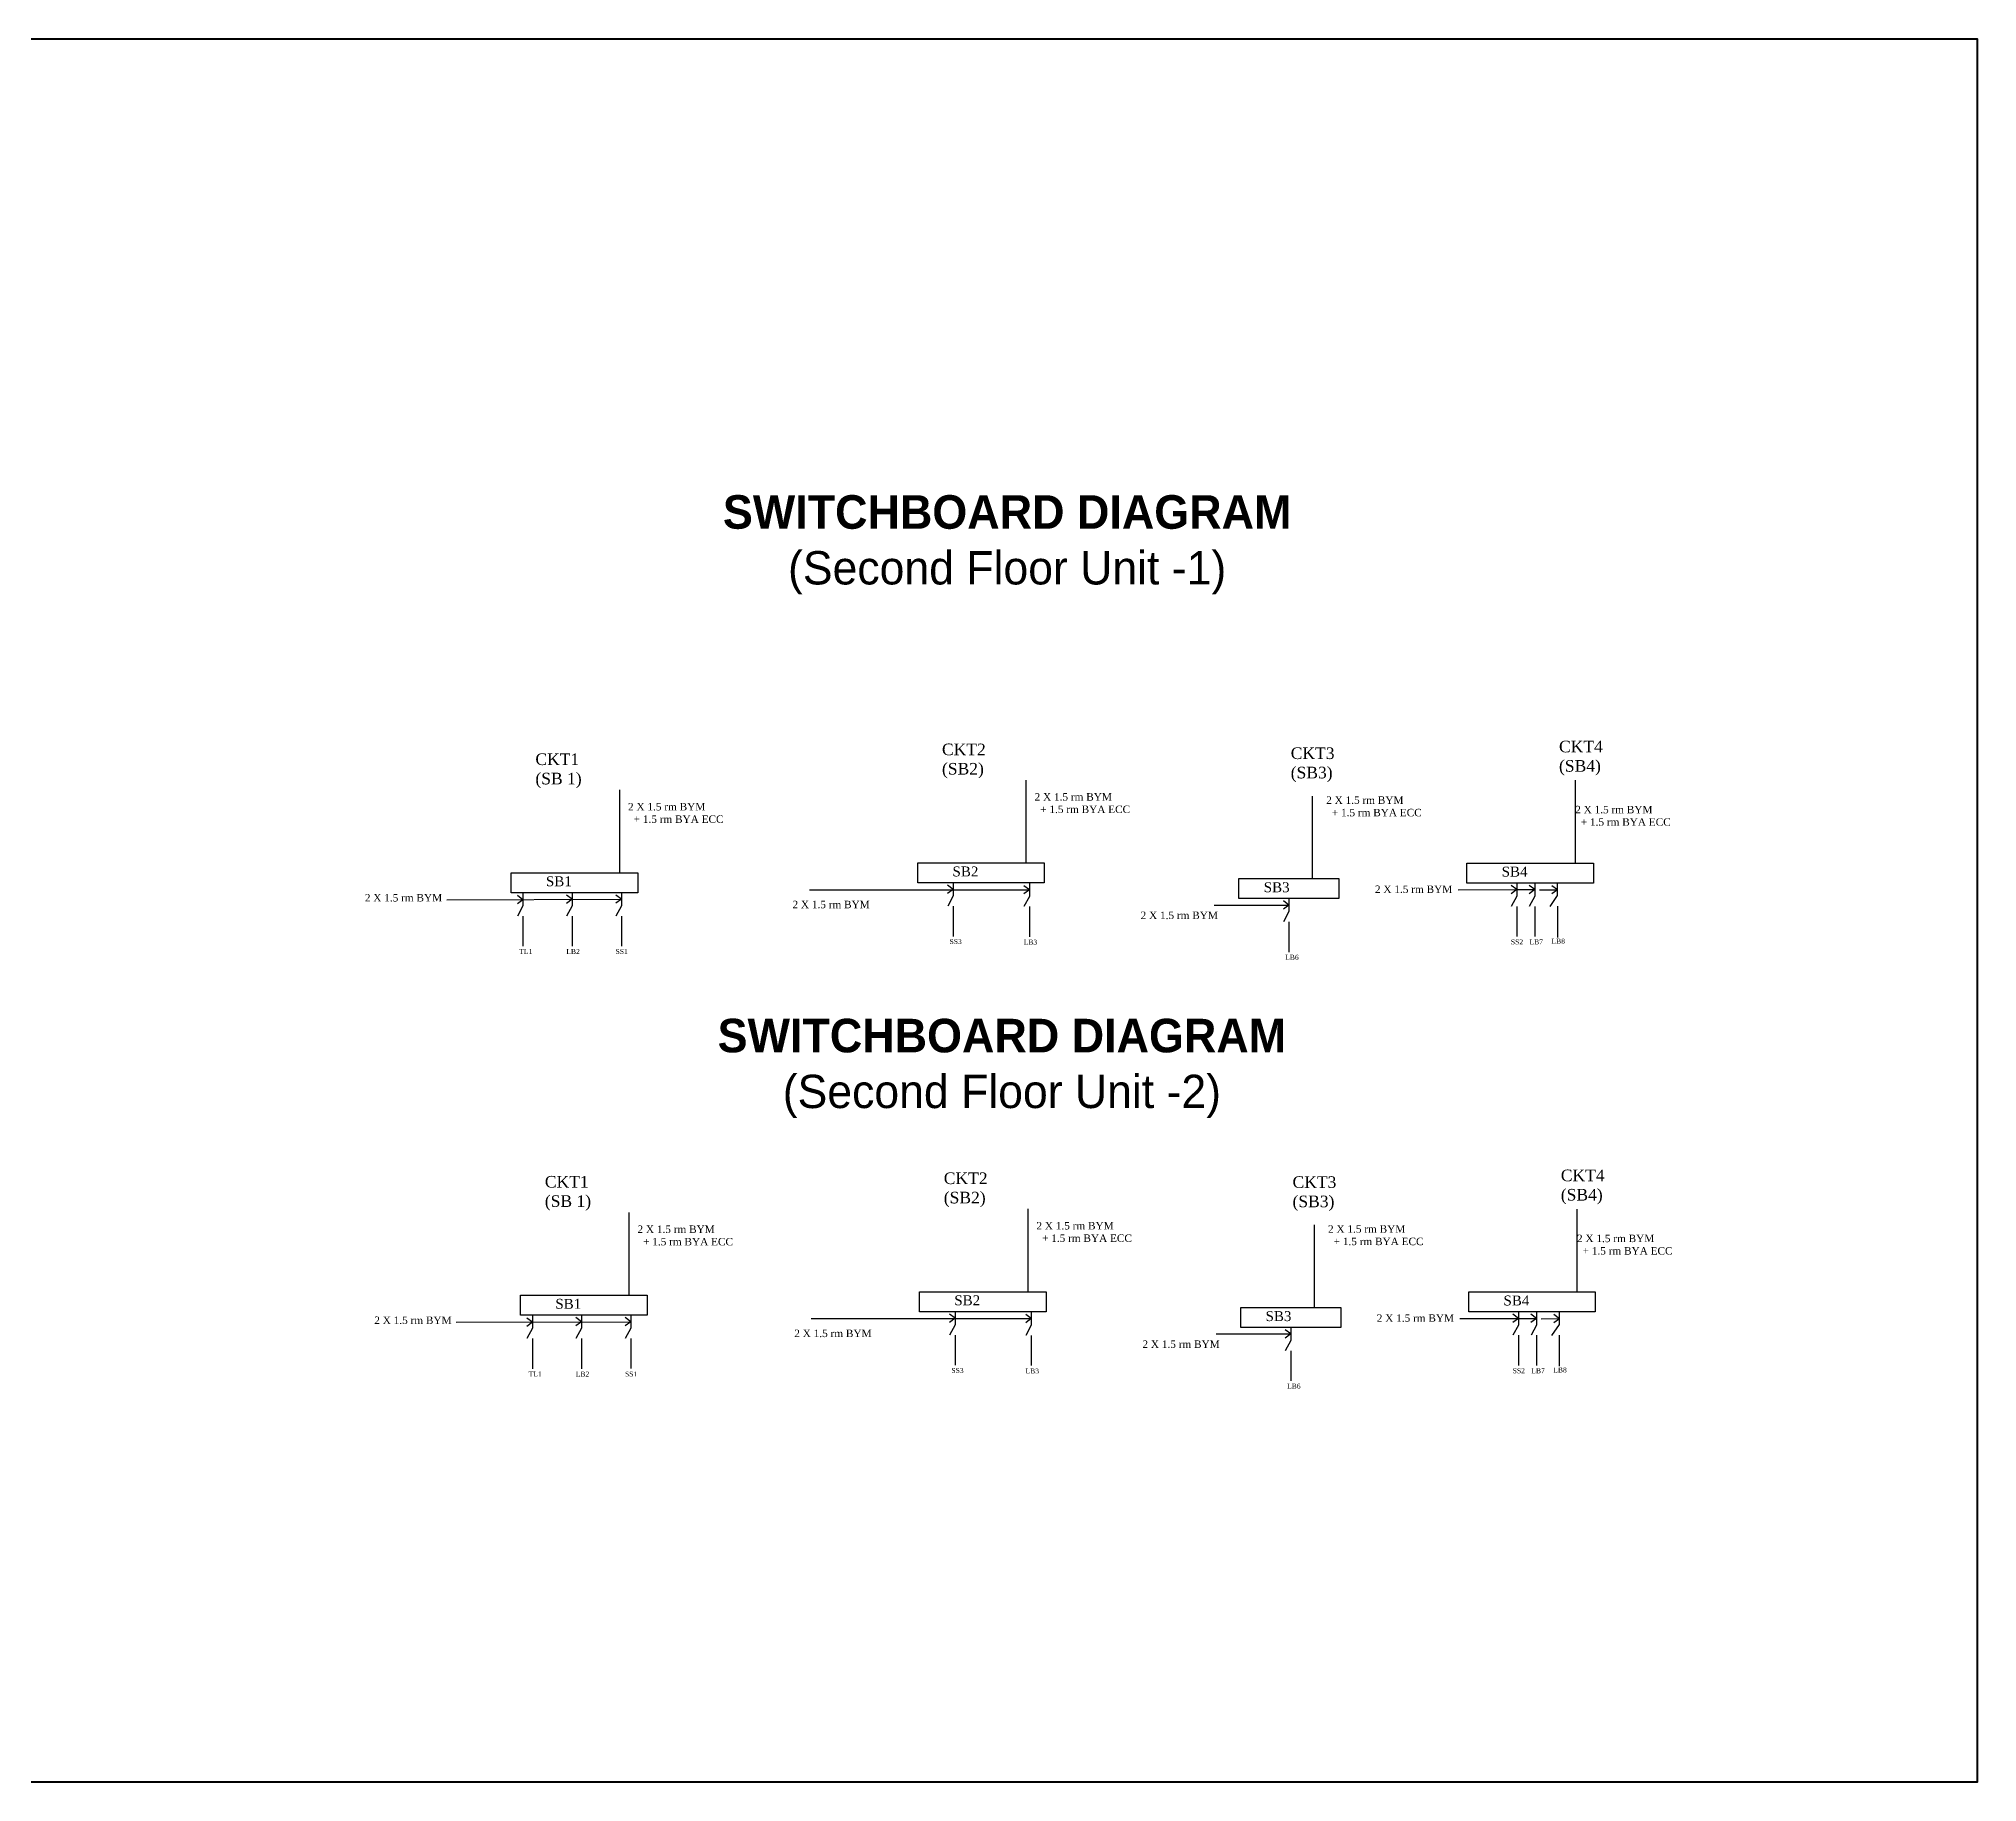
# Model space of a CAD drawing. Header units: inches. Extents: x -19236 to 2549, y 984 to 4513.
# Drawn here: x -16171 to -15001, y 3203 to 4255 of the extents above; entities that cross this region are included whole.
import ezdxf

# ---------------------------------------------------------------- set-up
doc = ezdxf.new("R2010")
doc.units = ezdxf.units.IN
doc.header["$LTSCALE"] = 20
doc.header["$MEASUREMENT"] = 0
doc.styles.get("Standard").update_dxf_attribs({"font": 'arial.ttf'})

msp = doc.modelspace()

# ---------------------------------------------------------------- linework, layer by layer
for p, q in [((-15820.17604, 3751.79927), (-15820.17604, 3801.79927)), ((-15574.84738, 3757.7323), (-15574.84738, 3807.7323)), ((-15243.46876, 3757.62303), (-15243.46876, 3807.62303)), ((-15402.25474, 3798.03935), (-15402.25474, 3748.07586)), ((-15640.32504, 3757.7323), (-15563.93444, 3757.7323)), ((-15640.32504, 3745.65616), (-15640.32504, 3757.7323)), ((-15563.93444, 3757.7323), (-15563.93444, 3745.65616)), ((-15308.94642, 3757.62303), (-15232.55582, 3757.62303)), ((-15308.94642, 3745.54688), (-15308.94642, 3757.62303)), ((-15232.55582, 3757.62303), (-15232.55582, 3745.54688)), ((-15885.65369, 3751.79927), (-15809.2631, 3751.79927)), ((-15885.65369, 3739.72312), (-15885.65369, 3751.79927)), ((-15809.2631, 3751.79927), (-15809.2631, 3739.72312)), ((-15629.41209, 3745.65616), (-15640.32504, 3745.65616)), ((-15618.49915, 3745.65616), (-15629.41209, 3745.65616)), ((-15618.87494, 3741.71089), (-15622.25814, 3744.21078)), ((-15618.87494, 3745.65616), (-15618.87494, 3737.76562)), ((-15607.58621, 3745.65616), (-15618.49915, 3745.65616)), ((-15596.67327, 3745.65616), (-15607.58621, 3745.65616)), ((-15585.76033, 3745.65616), (-15596.67327, 3745.65616)), ((-15574.84738, 3745.65616), (-15585.76033, 3745.65616)), ((-15572.87712, 3741.48216), (-15576.26032, 3743.98205)), ((-15563.93444, 3745.65616), (-15574.84738, 3745.65616)), ((-15572.87712, 3745.42743), (-15572.87712, 3737.53689)), ((-15446.46632, 3748.27463), (-15386.16168, 3748.27463)), ((-15446.46632, 3736.19849), (-15446.46632, 3748.27463)), ((-15402.25474, 3748.07586), (-15402.25474, 3748.07586)), ((-15386.16168, 3748.27463), (-15386.16168, 3736.19849)), ((-15298.03347, 3745.54688), (-15308.94642, 3745.54688)), ((-15287.12053, 3745.54688), (-15298.03347, 3745.54688)), ((-15276.20759, 3745.54688), (-15287.12053, 3745.54688)), ((-15278.90807, 3741.60161), (-15282.29127, 3744.1015)), ((-15278.90807, 3745.54688), (-15278.90807, 3737.65634)), ((-15265.29465, 3745.54688), (-15276.20759, 3745.54688)), ((-15267.99513, 3741.60161), (-15271.37833, 3744.1015)), ((-15267.99513, 3745.54688), (-15267.99513, 3737.65634)), ((-15254.38171, 3745.54688), (-15265.29465, 3745.54688)), ((-15254.2167, 3741.47274), (-15257.5999, 3743.97262)), ((-15243.46876, 3745.54688), (-15254.38171, 3745.54688)), ((-15254.38171, 3745.54688), (-15254.38171, 3742.03248)), ((-15232.55582, 3745.54688), (-15243.46876, 3745.54688)), ((-15924.51037, 3735.51236), (-15819.17313, 3735.80525)), ((-15874.74075, 3739.72312), (-15885.65369, 3739.72312)), ((-15878.52159, 3735.49254), (-15881.90479, 3737.99243)), ((-15878.52159, 3735.49254), (-15881.90479, 3732.99265)), ((-15878.52527, 3731.83259), (-15881.88389, 3725.61956)), ((-15878.52527, 3739.72312), (-15878.52527, 3731.83259)), ((-15863.82781, 3739.72312), (-15874.74075, 3739.72312)), ((-15852.91487, 3739.72312), (-15863.82781, 3739.72312)), ((-15842.00193, 3739.72312), (-15852.91487, 3739.72312)), ((-15848.88272, 3735.77785), (-15852.26592, 3738.27774)), ((-15848.88272, 3735.77785), (-15852.26592, 3733.27797)), ((-15848.88272, 3731.83259), (-15852.24134, 3725.61956)), ((-15848.88272, 3739.72312), (-15848.88272, 3731.83259)), ((-15831.08898, 3739.72312), (-15842.00193, 3739.72312)), ((-15820.17604, 3739.72312), (-15831.08898, 3739.72312)), ((-15819.16313, 3735.83029), (-15822.54633, 3738.33018)), ((-15819.16313, 3735.83029), (-15822.54633, 3733.33041)), ((-15819.16313, 3731.88502), (-15822.52175, 3725.672)), ((-15809.2631, 3739.72312), (-15820.17604, 3739.72312)), ((-15819.16313, 3739.77556), (-15819.16313, 3731.88502)), ((-15705.61976, 3741.48216), (-15572.87712, 3741.48216)), ((-15618.87494, 3741.71089), (-15622.25814, 3739.21101)), ((-15618.87494, 3737.76562), (-15622.23356, 3731.5526)), ((-15618.87494, 3731.5526), (-15618.87494, 3713.38989)), ((-15572.87712, 3741.48216), (-15576.26032, 3738.98228)), ((-15572.87712, 3737.53689), (-15576.23574, 3731.32387)), ((-15461.41555, 3732.25322), (-15416.314, 3732.25322)), ((-15436.41555, 3736.19849), (-15446.46632, 3736.19849)), ((-15426.36477, 3736.19849), (-15436.41555, 3736.19849)), ((-15416.314, 3736.19849), (-15426.36477, 3736.19849)), ((-15416.314, 3732.25322), (-15419.6972, 3734.7531)), ((-15416.314, 3732.25322), (-15419.6972, 3729.75333)), ((-15406.26322, 3736.19849), (-15416.314, 3736.19849)), ((-15416.314, 3736.19849), (-15416.314, 3728.30795)), ((-15396.21245, 3736.19849), (-15406.26322, 3736.19849)), ((-15386.16168, 3736.19849), (-15396.21245, 3736.19849)), ((-15314.24105, 3741.53705), (-15278.90807, 3741.60161)), ((-15278.90807, 3741.60161), (-15282.29127, 3739.10173)), ((-15278.90807, 3737.65634), (-15282.26669, 3731.44332)), ((-15278.90807, 3741.60161), (-15267.96808, 3741.6216)), ((-15278.90807, 3731.44332), (-15278.90807, 3713.28061)), ((-15267.99513, 3741.60161), (-15271.37833, 3739.10173)), ((-15267.99513, 3737.65634), (-15271.35375, 3731.44332)), ((-15267.99513, 3731.44332), (-15267.99513, 3713.28061)), ((-15265.12964, 3741.47274), (-15254.18965, 3741.49273)), ((-15254.38171, 3738.00026), (-15258.98467, 3731.3219)), ((-15254.2167, 3741.47274), (-15257.5999, 3738.97285)), ((-15254.38171, 3742.03248), (-15254.38171, 3738.00026)), ((-15254.31763, 3731.57391), (-15254.31763, 3712.79889)), ((-15878.52527, 3725.61956), (-15878.52527, 3707.45685)), ((-15848.88272, 3725.61956), (-15848.88272, 3707.45685)), ((-15819.16313, 3725.672), (-15819.16313, 3707.50929)), ((-15572.87712, 3731.32387), (-15572.87712, 3713.16116)), ((-15416.314, 3728.30795), (-15419.67262, 3722.09492)), ((-15416.314, 3722.09492), (-15416.314, 3703.93221)), ((-15814.47711, 3496.85161), (-15814.47711, 3546.85161)), ((-15573.75215, 3498.96425), (-15573.75215, 3548.96425)), ((-15242.37353, 3498.85497), (-15242.37353, 3548.85497)), ((-15401.1595, 3539.27129), (-15401.1595, 3489.3078)), ((-15639.2298, 3498.96425), (-15562.83921, 3498.96425)), ((-15639.2298, 3486.88811), (-15639.2298, 3498.96425)), ((-15562.83921, 3498.96425), (-15562.83921, 3486.88811)), ((-15307.85118, 3498.85497), (-15231.46059, 3498.85497)), ((-15307.85118, 3486.77883), (-15307.85118, 3498.85497)), ((-15231.46059, 3498.85497), (-15231.46059, 3486.77883)), ((-15879.95476, 3496.85161), (-15803.56417, 3496.85161)), ((-15879.95476, 3484.77547), (-15879.95476, 3496.85161)), ((-15803.56417, 3496.85161), (-15803.56417, 3484.77547)), ((-15628.31686, 3486.88811), (-15639.2298, 3486.88811)), ((-15617.40392, 3486.88811), (-15628.31686, 3486.88811)), ((-15617.77971, 3486.88811), (-15617.77971, 3478.99757)), ((-15606.49097, 3486.88811), (-15617.40392, 3486.88811)), ((-15595.57803, 3486.88811), (-15606.49097, 3486.88811)), ((-15584.66509, 3486.88811), (-15595.57803, 3486.88811)), ((-15573.75215, 3486.88811), (-15584.66509, 3486.88811)), ((-15562.83921, 3486.88811), (-15573.75215, 3486.88811)), ((-15571.78188, 3486.65938), (-15571.78188, 3478.76884)), ((-15445.37109, 3489.50657), (-15385.06644, 3489.50657)), ((-15445.37109, 3477.43043), (-15445.37109, 3489.50657)), ((-15401.1595, 3489.3078), (-15401.1595, 3489.3078)), ((-15385.06644, 3489.50657), (-15385.06644, 3477.43043)), ((-15296.93824, 3486.77883), (-15307.85118, 3486.77883)), ((-15286.0253, 3486.77883), (-15296.93824, 3486.77883)), ((-15275.11235, 3486.77883), (-15286.0253, 3486.77883)), ((-15277.81284, 3486.77883), (-15277.81284, 3478.88829)), ((-15264.19941, 3486.77883), (-15275.11235, 3486.77883)), ((-15266.89989, 3486.77883), (-15266.89989, 3478.88829)), ((-15253.28647, 3486.77883), (-15264.19941, 3486.77883)), ((-15242.37353, 3486.77883), (-15253.28647, 3486.77883)), ((-15253.28647, 3486.77883), (-15253.28647, 3483.26442)), ((-15231.46059, 3486.77883), (-15242.37353, 3486.77883)), ((-15918.81144, 3480.5647), (-15813.47419, 3480.85759)), ((-15869.04182, 3484.77547), (-15879.95476, 3484.77547)), ((-15872.82265, 3480.54488), (-15876.20585, 3483.04477)), ((-15872.82265, 3480.54488), (-15876.20585, 3478.045)), ((-15872.82634, 3476.88493), (-15876.18496, 3470.6719)), ((-15872.82634, 3484.77547), (-15872.82634, 3476.88493)), ((-15858.12888, 3484.77547), (-15869.04182, 3484.77547)), ((-15847.21593, 3484.77547), (-15858.12888, 3484.77547)), ((-15836.30299, 3484.77547), (-15847.21593, 3484.77547)), ((-15843.18379, 3480.8302), (-15846.56698, 3483.33008)), ((-15843.18379, 3480.8302), (-15846.56698, 3478.33031)), ((-15843.18379, 3476.88493), (-15846.5424, 3470.6719)), ((-15843.18379, 3484.77547), (-15843.18379, 3476.88493)), ((-15825.39005, 3484.77547), (-15836.30299, 3484.77547)), ((-15814.47711, 3484.77547), (-15825.39005, 3484.77547)), ((-15813.4642, 3480.88263), (-15816.8474, 3483.38252)), ((-15813.4642, 3480.88263), (-15816.8474, 3478.38275)), ((-15813.4642, 3476.93737), (-15816.82282, 3470.72434)), ((-15803.56417, 3484.77547), (-15814.47711, 3484.77547)), ((-15813.4642, 3484.8279), (-15813.4642, 3476.93737)), ((-15704.52452, 3482.71411), (-15571.78188, 3482.71411)), ((-15617.77971, 3482.94284), (-15621.1629, 3485.44273)), ((-15617.77971, 3482.94284), (-15621.1629, 3480.44295)), ((-15617.77971, 3478.99757), (-15621.13832, 3472.78455)), ((-15571.78188, 3482.71411), (-15575.16508, 3485.214)), ((-15571.78188, 3482.71411), (-15575.16508, 3480.21422)), ((-15571.78188, 3478.76884), (-15575.1405, 3472.55582)), ((-15435.32031, 3477.43043), (-15445.37109, 3477.43043)), ((-15425.26954, 3477.43043), (-15435.32031, 3477.43043)), ((-15415.21876, 3477.43043), (-15425.26954, 3477.43043)), ((-15415.21876, 3473.48516), (-15418.60196, 3475.98505)), ((-15405.16799, 3477.43043), (-15415.21876, 3477.43043)), ((-15415.21876, 3477.43043), (-15415.21876, 3469.53989)), ((-15395.11721, 3477.43043), (-15405.16799, 3477.43043)), ((-15385.06644, 3477.43043), (-15395.11721, 3477.43043)), ((-15313.14582, 3482.769), (-15277.81284, 3482.83356)), ((-15277.81284, 3482.83356), (-15281.19603, 3485.33345)), ((-15277.81284, 3482.83356), (-15281.19603, 3480.33367)), ((-15277.81284, 3478.88829), (-15281.17145, 3472.67527)), ((-15277.81284, 3482.83356), (-15266.87284, 3482.85355)), ((-15266.89989, 3482.83356), (-15270.28309, 3485.33345)), ((-15266.89989, 3482.83356), (-15270.28309, 3480.33367)), ((-15266.89989, 3478.88829), (-15270.25851, 3472.67527)), ((-15264.03441, 3482.70468), (-15253.09441, 3482.72467)), ((-15253.28647, 3479.2322), (-15257.88943, 3472.55384)), ((-15253.12147, 3482.70468), (-15256.50466, 3485.20457)), ((-15253.12147, 3482.70468), (-15256.50466, 3480.2048)), ((-15253.28647, 3483.26442), (-15253.28647, 3479.2322)), ((-15872.82634, 3470.6719), (-15872.82634, 3452.50919)), ((-15843.18379, 3470.6719), (-15843.18379, 3452.50919)), ((-15813.4642, 3470.72434), (-15813.4642, 3452.56163)), ((-15617.77971, 3472.78455), (-15617.77971, 3454.62184)), ((-15571.78188, 3472.55582), (-15571.78188, 3454.39311)), ((-15460.32031, 3473.48516), (-15415.21876, 3473.48516)), ((-15415.21876, 3473.48516), (-15418.60196, 3470.98528)), ((-15415.21876, 3469.53989), (-15418.57738, 3463.32687)), ((-15415.21876, 3463.32687), (-15415.21876, 3445.16416)), ((-15277.81284, 3472.67527), (-15277.81284, 3454.51256)), ((-15266.89989, 3472.67527), (-15266.89989, 3454.51256)), ((-15253.22239, 3472.80586), (-15253.22239, 3454.03084))]:
    msp.add_line(p, q)
at = {"color": 5, "lineweight": 211}
msp.add_lwpolyline([(-19236, 4255), (-15001, 4255), (-15001, 3203), (-19236, 3203)], close=True, dxfattribs=at)

# ---------------------------------------------------------------- texts
at = {"linetype": 'Continuous', "lineweight": 13, "char_height": 25.12657494, "width": 640.8678, "attachment_point": 2}
for s, insert in [('{\\fAgency FB|b1|i0|c0|p34;\\H0.8061x;\\C43;\\c3649492;SWITCHBOARD DIAGRAM\\fAgency FB|b0|i0|c0|p34;\\H2.978x;\\C256;\\P\\H0.3333x;(Second Floor Unit -1)}', (-15586.36546, 3979.59765)), ('{\\fAgency FB|b1|i0|c0|p34;\\H0.8061x;\\C43;\\c3649492;SWITCHBOARD DIAGRAM\\fAgency FB|b0|i0|c0|p34;\\H2.978x;\\C256;\\P\\H0.3333x;(Second Floor Unit -2)}', (-15589.54104, 3663.65615))]:
    msp.add_mtext(s, dxfattribs=dict(at, insert=insert))
at = {"attachment_point": 1}
for s, insert, char_height, width in [('{\\fTimes New Roman|b0|i0|c0|p18;CKT2\\P(SB2)}', (-15625.69388, 3829.70972), 7, 115.9854201), ('{\\fTimes New Roman|b0|i0|c0|p18;CKT3\\P(SB3)}', (-15415.24976, 3827.39772), 7, 68.0764649), ('{\\fTimes New Roman|b0|i0|c0|p18;CKT4\\P(SB4)}', (-15253.36727, 3831.43222), 7, 68.0764649), ('{\\fTimes New Roman|b0|i0|c0|p18;CKT1\\P(SB 1)}', (-15871.02253, 3823.77668), 7, 68.0764649), ('{\\fTimes New Roman|b0|i0|c0|p18;SB2}', (-15619.35203, 3755.55713), 6, 27.6244097), ('{\\fTimes New Roman|b0|i0|c0|p18;SB4}', (-15287.97341, 3755.44785), 6, 27.6244097), ('{\\fTimes New Roman|b0|i0|c0|p18;SB1}', (-15864.68069, 3749.62409), 6, 27.6244097), ('{\\fTimes New Roman|b0|i0|c0|p18;SB3}', (-15431.53806, 3746.02455), 6, 27.6244097), ('{\\fTimes New Roman|b0|i0|c0|p18;SS3}', (-15621.12356, 3711.7426), 3, 14.4479798), ('{\\fTimes New Roman|b0|i0|c0|p18;LB3}', (-15576.37259, 3711.42446), 3, 14.4479798), ('{\\fTimes New Roman|b0|i0|c0|p18;SS2}', (-15282.40354, 3711.54391), 3, 14.4479798), ('{\\fTimes New Roman|b0|i0|c0|p18;LB7}', (-15271.16589, 3711.54391), 3, 14.4479798), ('{\\fTimes New Roman|b0|i0|c0|p18;LB8}', (-15257.89328, 3711.99708), 3, 14.4479798), ('{\\fTimes New Roman|b0|i0|c0|p18;TL1}', (-15880.77389, 3705.80956), 3, 14.4479798), ('{\\fTimes New Roman|b0|i0|c0|p18;LB2}', (-15852.37819, 3705.72015), 3, 14.4479798), ('{\\fTimes New Roman|b0|i0|c0|p18;SS1}', (-15822.6586, 3705.77259), 3, 14.4479798), ('{\\fTimes New Roman|b0|i0|c0|p18;LB6}', (-15418.56262, 3702.28492), 3, 14.4479798), ('{\\fTimes New Roman|b0|i0|c0|p18;CKT1\\P(SB 1)}', (-15865.3236, 3568.82902), 7, 68.0764649), ('{\\fTimes New Roman|b0|i0|c0|p18;CKT2\\P(SB2)}', (-15624.59864, 3570.94166), 7, 115.9854201), ('{\\fTimes New Roman|b0|i0|c0|p18;CKT3\\P(SB3)}', (-15414.15452, 3568.62967), 7, 68.0764649), ('{\\fTimes New Roman|b0|i0|c0|p18;CKT4\\P(SB4)}', (-15252.27203, 3572.66416), 7, 68.0764649), ('{\\fTimes New Roman|b0|i0|c0|p18;SB1}', (-15858.98175, 3494.67643), 6, 27.6244097), ('{\\fTimes New Roman|b0|i0|c0|p18;SB2}', (-15618.25679, 3496.78907), 6, 27.6244097), ('{\\fTimes New Roman|b0|i0|c0|p18;SB3}', (-15430.44283, 3487.2565), 6, 27.6244097), ('{\\fTimes New Roman|b0|i0|c0|p18;SB4}', (-15286.87817, 3496.67979), 6, 27.6244097), ('{\\fTimes New Roman|b0|i0|c0|p18;TL1}', (-15875.07495, 3450.8619), 3, 14.4479798), ('{\\fTimes New Roman|b0|i0|c0|p18;LB2}', (-15846.67925, 3450.7725), 3, 14.4479798), ('{\\fTimes New Roman|b0|i0|c0|p18;SS1}', (-15816.95967, 3450.82493), 3, 14.4479798), ('{\\fTimes New Roman|b0|i0|c0|p18;SS3}', (-15620.02832, 3452.97454), 3, 14.4479798), ('{\\fTimes New Roman|b0|i0|c0|p18;LB3}', (-15575.27735, 3452.65641), 3, 14.4479798), ('{\\fTimes New Roman|b0|i0|c0|p18;SS2}', (-15281.3083, 3452.77586), 3, 14.4479798), ('{\\fTimes New Roman|b0|i0|c0|p18;LB7}', (-15270.07065, 3452.77586), 3, 14.4479798), ('{\\fTimes New Roman|b0|i0|c0|p18;LB8}', (-15256.79804, 3453.22903), 3, 14.4479798), ('{\\fTimes New Roman|b0|i0|c0|p18;LB6}', (-15417.46738, 3443.51686), 3, 14.4479798)]:
    msp.add_mtext(s, dxfattribs=dict(at, insert=insert, char_height=char_height, width=width))
at = {"color": 4, "char_height": 4.5, "width": 108.9306064, "attachment_point": 1}
for insert in [(-15815.13156, 3793.87864), (-15569.8029, 3799.81168), (-15393.84363, 3797.8407), (-15243.59406, 3792.15567), (-15809.43263, 3538.93098), (-15568.70767, 3541.04362), (-15392.74839, 3539.07265), (-15242.49882, 3533.38762)]:
    msp.add_mtext('{\\fTimes New Roman|b0|i0|c0|p18;2 X 1.5 rm BYM \\P  + 1.5 rm BYA ECC}', dxfattribs=dict(at, insert=insert))
at = {"color": 6, "char_height": 4.5, "width": 47.7681052, "attachment_point": 1}
for insert in [(-15364.43225, 3744.08068), (-15973.94546, 3738.94415), (-15715.91281, 3734.86934), (-15505.82911, 3728.33973), (-15968.24653, 3483.99649), (-15714.81758, 3476.10128), (-15363.33702, 3485.31262), (-15504.73387, 3469.57167)]:
    msp.add_mtext('{\\fTimes New Roman|b0|i0|c0|p18;2 X 1.5 rm BYM}', dxfattribs=dict(at, insert=insert))

doc.saveas('drawing.dxf')
